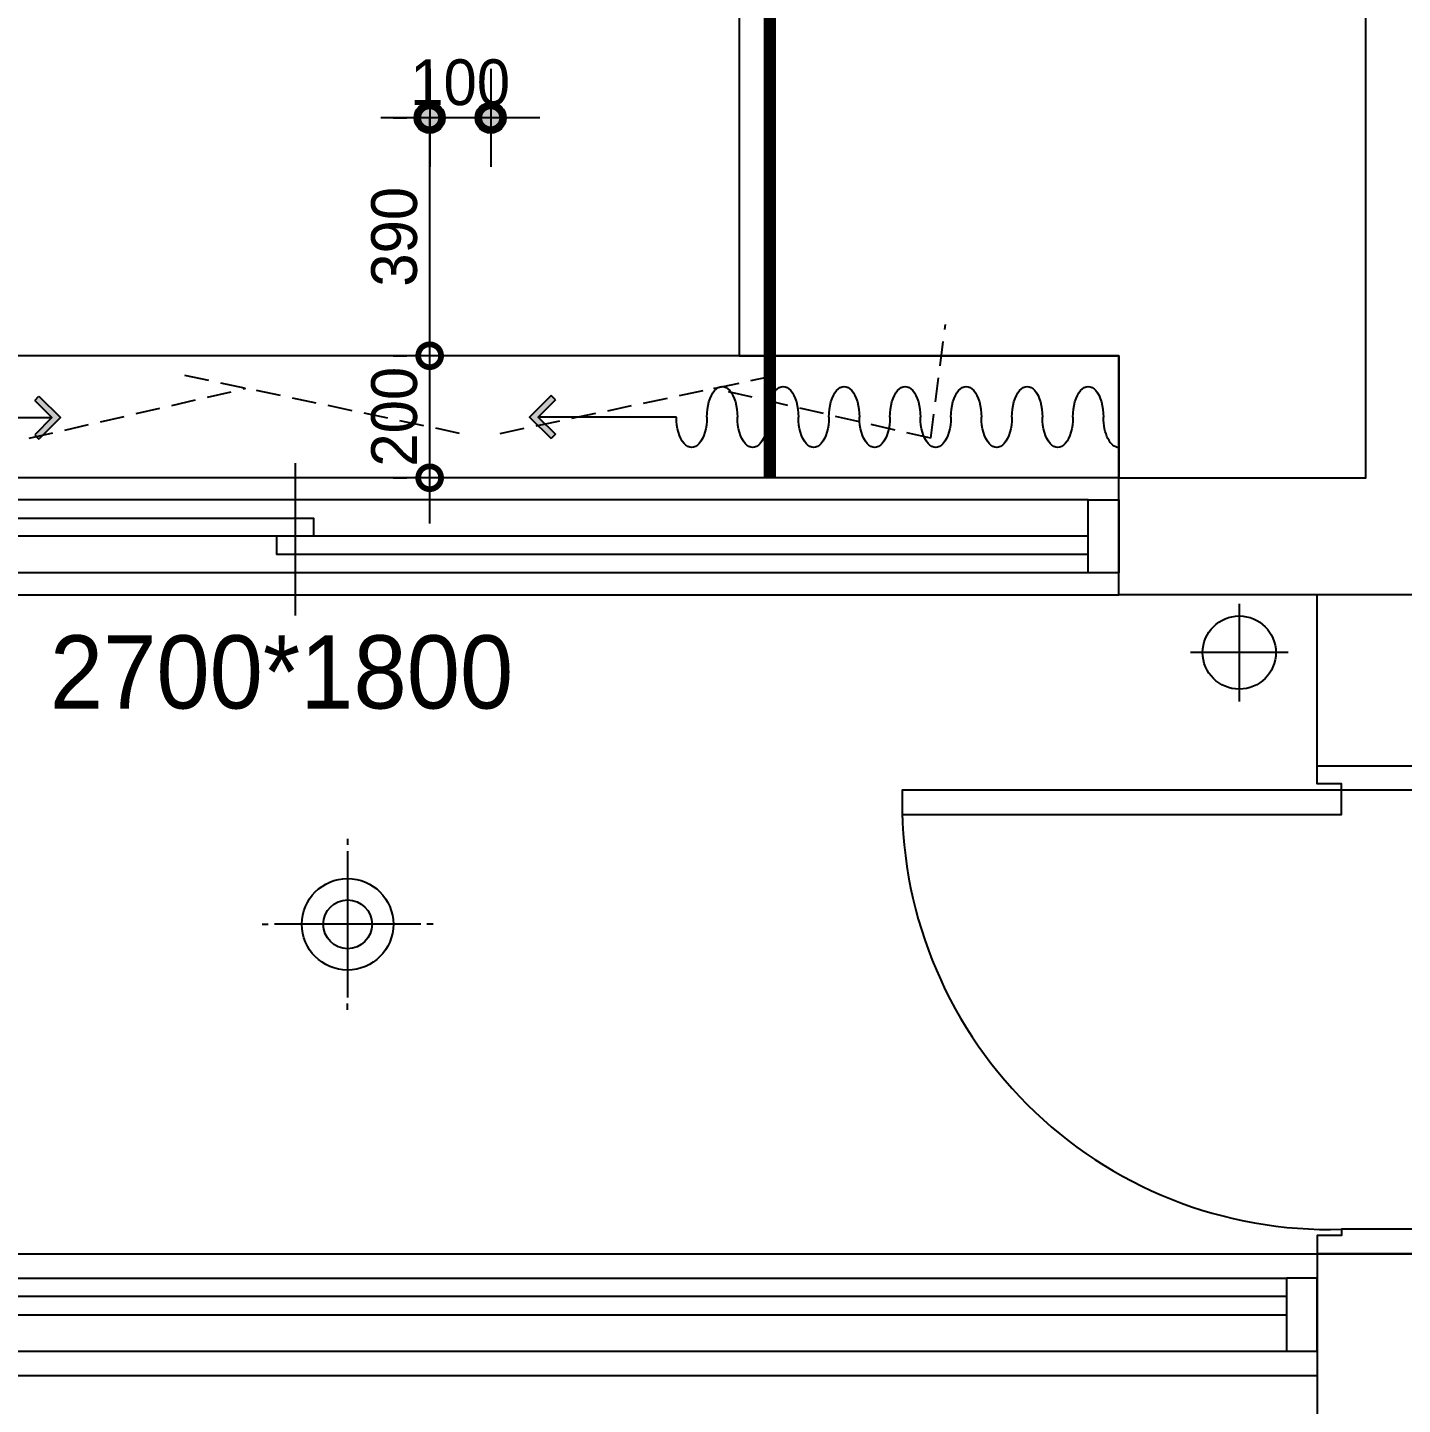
# Model space of a CAD drawing. Header units: inches. Extents: x 15866 to 103813, y -56635 to -28561.
# Drawn here: x 43112 to 45366, y -41722 to -39465 of the extents above; entities that cross this region are included whole.
import ezdxf

# ---------------------------------------------------------------- set-up
doc = ezdxf.new("R2010")
doc.units = ezdxf.units.IN
doc.header["$LTSCALE"] = 50
doc.header["$MEASUREMENT"] = 0
doc.linetypes.add('DH-HID2', pattern=[1.2, 0.8, -0.4])
doc.linetypes.add('HID', pattern=[2.5, 1.5, -1])
for name, color, linetype in [('01. F-소품', 3, 'Continuous'), ('04-WIN', 4, 'Continuous'), ('06-LIGHT', 4, 'Continuous'), ('07-DIM WAL', 5, 'Continuous'), ('2-con', 2, 'Continuous'), ('CEIL-DOOR', 6, 'Continuous'), ('CEIL-LIGHT', 7, 'Continuous'), ('CO-DO-FR', 7, 'Continuous'), ('CO-DOOR', 8, 'Continuous'), ('FU-FURM', 251, 'DH-HID2'), ('HAT', 8, 'Continuous'), ('RC-LIGHT', 7, 'Continuous'), ('U-LANP', 6, 'Continuous')]:
    doc.layers.add(name, color=color, linetype=linetype)
doc.styles.add('스타일1', font='HY울릉도M.TTF')
doc.styles.add('코레일둥고', font='Korail_Round_Gothic_Medium.ttf')
doc.dimstyles.new('30', dxfattribs={"dimscale": 30, "dimtxt": 2.5, "dimasz": 2.5, "dimexe": 1.25, "dimexo": 2, "dimtad": 1, "dimdec": 0, "dimtxsty": '스타일1', "dimblk": 'DOTSMALL', "dimcen": 2.5, "dimclrd": 1, "dimclre": 1, "dimclrt": 7, "dimadec": 0, "dimazin": 0, "dimtfac": 1, "dimtdec": 0, "dimtix": 1, "dimtmove": 0, "dimatfit": 3, "dimldrblk": 'DOTSMALL', "dimfxl": 1.25, "dimarcsym": 0})

# ---------------------------------------------------------------- blocks, each defined once
blk = doc.blocks.new('vudausewh')
at = {"layer": '04-WIN'}
for points in [[(23401, -40202.6), (20701, -40202.6), (20701, -40394.6), (23401, -40394.6)], [(20638, -41474.6), (23726, -41474.6), (23726, -41674.6), (20638, -41674.6)]]:
    blk.add_lwpolyline(points, close=True, dxfattribs=at)
at = {"layer": '2-con'}
blk.add_lwpolyline([(24016, -36422.6), (24016, -40394.6), (23401, -40394.6), (23401, -40202.6), (23806, -40202.6), (23806, -36422.6), (24016, -36422.6)], dxfattribs=at)
blk.add_lwpolyline([(23926, -41474.6), (23726, -41474.6), (23726, -42044.6), (23926, -42044.6)], close=True, dxfattribs=at)
at = {"layer": '04-WIN', "style": '코레일둥고'}
blk.add_text('2700*1800', height=120, dxfattribs=at).set_placement((21649, -40580.9))
blk = doc.blocks.new('cjswjdej')
blk.add_line((45226, -40674.6), (45226, -40394.6))
at = {"color": 8}
for p, q in [((45098.5, -40409.2), (45098.5, -40569.2)), ((45178.5, -40489.2), (45018.5, -40489.2))]:
    blk.add_line(p, q, dxfattribs=at)
blk.add_circle((45098.5, -40489.2), 60, dxfattribs=at)
at = {"layer": '04-WIN', "color": 8}
for p, q in [((43551, -40178.6), (43551, -40428.6)), ((44851, -40238.6), (42251, -40238.6)), ((44851, -40298.6), (43581, -40298.6)), ((44851, -40358.6), (42251, -40358.6)), ((42188, -41514.6), (45176, -41514.6)), ((42188, -41634.6), (45176, -41634.6))]:
    blk.add_line(p, q, dxfattribs=at)
for points in [[(44851, -40358.6), (44851, -40238.6), (44901, -40238.6), (44901, -40358.6)], [(45176, -41634.6), (45226, -41634.6), (45226, -41514.6), (45176, -41514.6)]]:
    blk.add_lwpolyline(points, close=True, dxfattribs=at)
for points in [[(42251, -40268.6), (43581, -40268.6), (43581, -40298.6), (42251, -40298.6)], [(44851, -40328.6), (43521, -40328.6), (43521, -40298.6)], [(45176, -41544.6), (43008, -41544.6), (43008, -41574.6), (45176, -41574.6)]]:
    blk.add_lwpolyline(points, dxfattribs=at)
at = {"layer": 'CO-DO-FR'}
for points in [[(45226, -40674.6), (45426, -40674.6), (45426, -40704.6), (45386, -40704.6), (45386, -40714.6), (45266, -40714.6), (45266, -40704.6), (45226, -40704.6), (45226, -40674.6)], [(45226, -41474.6), (45426, -41474.6), (45426, -41444.6), (45386, -41444.6), (45386, -41434.6), (45266, -41434.6), (45266, -41444.6), (45226, -41444.6), (45226, -41474.6)]]:
    blk.add_lwpolyline(points, close=True, dxfattribs=at)
at = {"layer": 'CO-DOOR'}
blk.add_lwpolyline([(44546, -40754.6), (45266, -40754.6), (45266, -40714.6), (44546, -40714.6)], close=True, dxfattribs=at)
blk.add_arc((45246, -40734.6), 700.3, 178.3634, 271.6366, dxfattribs=at)
at = {"layer": 'FU-FURM', "color": 8}
for p, q in [((44592.7, -40137.9), (44617, -39951.3)), ((43820.5, -40129.8), (43358.3, -40032.4)), ((43887.2, -40129.8), (44349.4, -40032.4)), ((43115, -40137.9), (43470.2, -40056)), ((44592.7, -40137.9), (44237.4, -40056))]:
    blk.add_line(p, q, dxfattribs=at)
blk.add_blockref('vudausewh', (21500, 0))
blk = doc.blocks.new('FFSFDF')
at = {"layer": '01. F-소품'}
blk.add_hatch(color=8, dxfattribs=at).paths.add_polyline_path([(1567672.9, 1746751.1), (1567679.9, 1746744.1), (1567715.3, 1746779.4), (1567679.9, 1746814.8), (1567672.9, 1746807.7), (1567701.2, 1746779.4)])
at = {"layer": '01. F-소품', "color": 8}
for p, q in [((1567672.9, 1746807.7), (1567679.9, 1746814.8)), ((1567474.8, 1746779.4), (1567701.2, 1746779.4)), ((1567672.9, 1746751.1), (1567679.9, 1746744.1))]:
    blk.add_line(p, q, dxfattribs=at)
for points in [[(1567672.9, 1746807.7), (1567701.2, 1746779.4), (1567672.9, 1746751.1)], [(1567679.9, 1746814.8), (1567715.3, 1746779.4), (1567679.9, 1746744.1)]]:
    blk.add_lwpolyline(points, dxfattribs=at)
for centre, start_param, end_param in [((1566799.8, 1746779.4), 1.570796, 4.712389), ((1566899.8, 1746779.4), 1.570796, 4.712389), ((1566999.8, 1746779.4), 1.570796, 4.712389), ((1567099.8, 1746779.4), 1.570796, 4.712389), ((1567199.8, 1746779.4), 1.570796, 4.712389), ((1567299.8, 1746779.4), 1.570796, 4.712389), ((1567399.8, 1746779.4), 1.570796, 4.712389), ((1566749.8, 1746779.4), 6.283185, 7.853982), ((1566849.8, 1746779.4), 4.712389, 7.853982), ((1566949.8, 1746779.4), 4.712389, 7.853982), ((1567049.8, 1746779.4), 4.712389, 7.853982), ((1567149.8, 1746779.4), 4.712389, 7.853982), ((1567249.8, 1746779.4), 4.712389, 7.853982), ((1567349.8, 1746779.4), 4.712389, 7.853982), ((1567449.8, 1746779.4), 4.712389, 7.853982)]:
    blk.add_ellipse(centre, major_axis=(0, -50), ratio=0.5, start_param=start_param, end_param=end_param, dxfattribs=at)
blk = doc.blocks.new('매입등')
at = {"layer": 'HAT', "color": 1}
for p, q in [((0, 140), (0, 130)), ((0, 120), (0, -120)), ((-140, 0), (-130, 0)), ((120, 0), (-120, 0)), ((140, 0), (130, 0)), ((-140, 0), (-130, 0)), ((0, -140), (0, -130))]:
    blk.add_line(p, q, dxfattribs=at)
blk.add_circle((0, 0), 40, dxfattribs=at)
at = {"layer": 'U-LANP'}
blk.add_circle((0, 0), 75, dxfattribs=at)
blk = doc.blocks.new('A$C59950440')
at = {"layer": 'CEIL-DOOR'}
blk.add_blockref('매입등', (140, 140), dxfattribs=at)
blk = doc.blocks.new('1')
at = {"linetype": 'Continuous'}
h = blk.add_hatch(color=4, dxfattribs=at)
h.dxf.hatch_style = 1
edge = h.paths.add_edge_path()
edge.add_arc((11539653.5, -14273503.8), 37.5, 0, 360)
at = {"color": 1, "linetype": 'Continuous'}
for p, q in [((11539653.5, -14273637.1), (11539653.5, -14273370.5)), ((11539520.2, -14273503.8), (11539786.8, -14273503.8))]:
    blk.add_line(p, q, dxfattribs=at)
at = {"color": 4, "linetype": 'Continuous'}
for radius in [41.5, 37.5]:
    blk.add_circle((11539653.5, -14273503.8), radius, dxfattribs=at)
blk = doc.blocks.new('_DOTSMALL')
at = {"color": 0, "linetype": 'ByBlock', "const_width": 0.5}
blk.add_lwpolyline([(-0.0625, 0, 1), (0.0625, 0, 1)], format="xyb", close=True, dxfattribs=at)
blk = doc.blocks.new('*D235')
at = {"layer": '07-DIM WAL', "color": 1, "lineweight": -2, "transparency": 16777216}
for p, q in [((43771.5, -39552.6), (43771.5, -39575.1)), ((43871.5, -39552.6), (43871.5, -39575.1)), ((43946.5, -39612.6), (43696.5, -39612.6))]:
    blk.add_line(p, q, dxfattribs=at)
at = {"layer": 'Defpoints', "color": 0, "transparency": 16777216}
for p in [(43771.5, -39612.6), (43771.5, -39612.6), (43871.5, -39612.6)]:
    blk.add_point(p, dxfattribs=at)
at = {"layer": '07-DIM WAL', "color": 1, "lineweight": -2, "transparency": 16777216, "xscale": 75, "yscale": 75, "zscale": 75}
blk.add_blockref('_DOTSMALL', (43771.5, -39612.6), dxfattribs=at)
at = {"layer": '07-DIM WAL', "color": 1, "lineweight": -2, "transparency": 16777216, "xscale": 75, "yscale": 75, "zscale": 75, "rotation": 180}
blk.add_blockref('_DOTSMALL', (43871.5, -39612.6), dxfattribs=at)
at = {"layer": '07-DIM WAL', "color": 7, "transparency": 16777216, "insert": (43821.5, -39554.8), "char_height": 75, "attachment_point": 5, "style": '스타일1'}
blk.add_mtext('100', dxfattribs=at)
blk = doc.blocks.new('*D256')
at = {"layer": '07-DIM WAL', "color": 1, "lineweight": -2, "transparency": 16777216}
for p, q in [((43711.5, -39612.6), (43734, -39612.6)), ((43771.5, -39612.6), (43771.5, -40002.6)), ((43711.5, -40002.6), (43734, -40002.6))]:
    blk.add_line(p, q, dxfattribs=at)
at = {"layer": 'Defpoints', "color": 0, "transparency": 16777216}
for p in [(43771.5, -39612.6), (43771.5, -40002.6), (43771.5, -40002.6)]:
    blk.add_point(p, dxfattribs=at)
at = {"layer": '07-DIM WAL', "color": 1, "lineweight": -2, "transparency": 16777216, "xscale": 75, "yscale": 75, "zscale": 75}
for p, rotation in [((43771.5, -39612.6), 90), ((43771.5, -40002.6), 270)]:
    blk.add_blockref('_DOTSMALL', p, dxfattribs=dict(at, rotation=rotation))
at = {"layer": '07-DIM WAL', "color": 7, "transparency": 16777216, "insert": (43713.7, -39807.6), "char_height": 75, "attachment_point": 5, "rotation": 90, "style": '스타일1'}
blk.add_mtext('390', dxfattribs=at)
blk = doc.blocks.new('*D257')
at = {"layer": '07-DIM WAL', "color": 1, "lineweight": -2, "transparency": 16777216}
for p, q in [((43771.5, -39927.6), (43771.5, -40277.6)), ((43711.5, -40002.6), (43734, -40002.6)), ((43711.5, -40202.6), (43734, -40202.6))]:
    blk.add_line(p, q, dxfattribs=at)
at = {"layer": 'Defpoints', "color": 0, "transparency": 16777216}
for p in [(43771.5, -40002.6), (43771.5, -40202.6), (43771.5, -40202.6)]:
    blk.add_point(p, dxfattribs=at)
at = {"layer": '07-DIM WAL', "color": 1, "lineweight": -2, "transparency": 16777216, "xscale": 75, "yscale": 75, "zscale": 75}
for p, rotation in [((43771.5, -40002.6), 270), ((43771.5, -40202.6), 90)]:
    blk.add_blockref('_DOTSMALL', p, dxfattribs=dict(at, rotation=rotation))
at = {"layer": '07-DIM WAL', "color": 7, "transparency": 16777216, "insert": (43713.7, -40102.6), "char_height": 75, "attachment_point": 5, "rotation": 90, "style": '스타일1'}
blk.add_mtext('200', dxfattribs=at)

msp = doc.modelspace()

# ---------------------------------------------------------------- linework, layer by layer
at = {"layer": '06-LIGHT', "color": 10, "linetype": 'HID', "const_width": 20}
msp.add_lwpolyline([(44329, -36622.6), (44329, -40202.6)], dxfattribs=at)
at = {"layer": 'CEIL-LIGHT'}
for p, q in [((44901, -40002.6), (42201, -40002.6)), ((44901, -40202.6), (44901, -40002.6))]:
    msp.add_line(p, q, dxfattribs=at)
msp.add_lwpolyline([(44279, -36622.6), (44279, -40002.6), (44901, -40002.6), (44901, -40202.6)], dxfattribs=at)

# ---------------------------------------------------------------- block references
msp.add_blockref('cjswjdej', (0, 0))
at = {"color": 0}
msp.add_blockref('FFSFDF', (-1524548.8, -1786883.5), dxfattribs=at)
at = {"color": 0, "xscale": -1}
msp.add_blockref('FFSFDF', (1611650.7, -1786882.5), dxfattribs=at)
at = {"layer": 'RC-LIGHT', "xscale": 0.6024096385271789, "yscale": 0.6024096385271789, "zscale": 0.6024096385271789, "rotation": 179.9999999999999}
for p in [(6995370, -8638108.8), (6995470, -8638108.8)]:
    msp.add_blockref('1', p, dxfattribs=at)
at = {"layer": 'RC-LIGHT'}
msp.add_blockref('A$C59950440', (43497, -41074.6), dxfattribs=at)

# ---------------------------------------------------------------- dimensions: what is measured, and where the dimension line sits
at = {"layer": '07-DIM WAL'}
dim = msp.add_linear_dim(base=(43771.5, -39612.6), p1=(43871.5, -39612.6), p2=(43771.5, -39612.6), dimstyle='30', dxfattribs=at)
dim.commit()
dim.dimension.update_dxf_attribs({"geometry": '*D235', "text_midpoint": (43821.5, -39554.8)})
for base, p1, p2, picture, middle in [((43771.5, -40002.6), (43771.5, -39612.6), (43771.5, -40002.6), '*D256', (43713.7, -39807.6)), ((43771.5, -40202.6), (43771.5, -40002.6), (43771.5, -40202.6), '*D257', (43713.7, -40102.6))]:
    dim = msp.add_linear_dim(base=base, p1=p1, p2=p2, angle=90, dimstyle='30', dxfattribs=at)
    dim.commit()
    dim.dimension.update_dxf_attribs({"geometry": picture, "text_midpoint": middle})

doc.saveas('drawing.dxf')
